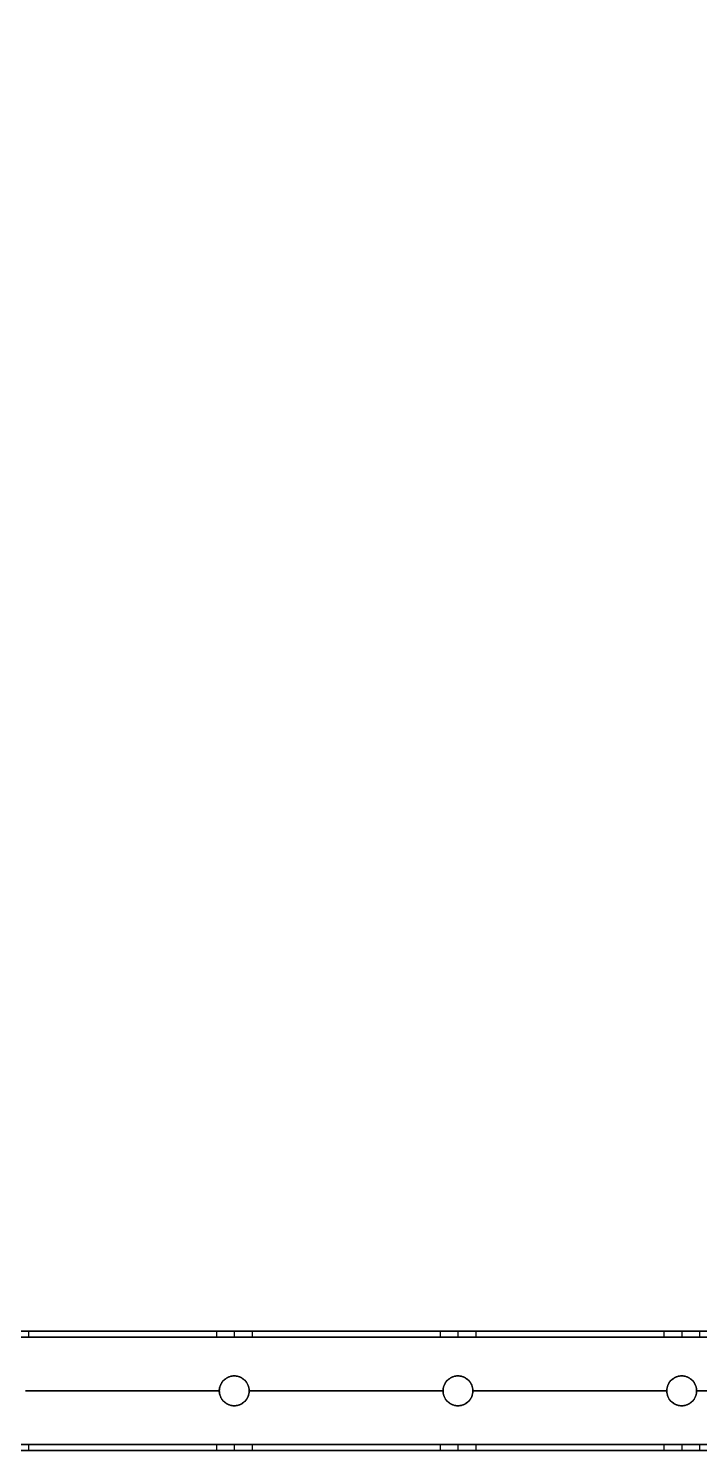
# Model space of a CAD drawing. Header units: millimetres. Extents: x -5956 to -4640, y -5088 to -3772.
# Drawn here: x -5629.6 to -5404.6, y -5087.9 to -4611.4 of the extents above; entities that cross this region are included whole.
import ezdxf

# ---------------------------------------------------------------- set-up
doc = ezdxf.new("R2010")
doc.units = ezdxf.units.MM
doc.header["$MEASUREMENT"] = 0
doc.layers.add('staal', color=5, linetype='Continuous', true_color=0x0000ff)

msp = doc.modelspace()

# ---------------------------------------------------------------- linework, layer by layer
at = {"layer": 'staal'}
for p, q in [((-5629.61, -5047.89, 1641.01), (-5629.61, -5049.89, 1641.01)), ((-5629.61, -5047.89, -404.81), (-5629.61, -5049.89, -404.81)), ((-5566.61, -5047.89, 1641.01), (-5566.61, -5049.89, 1641.01)), ((-5566.61, -5047.89, -404.81), (-5566.61, -5049.89, -404.81)), ((-5560.61, -5047.89, 1647.01), (-5560.61, -5049.89, 1647.01)), ((-5560.61, -5047.89, 1635.01), (-5560.61, -5049.89, 1635.01)), ((-5560.61, -5047.89, -398.81), (-5560.61, -5049.89, -398.81)), ((-5560.61, -5047.89, -410.81), (-5560.61, -5049.89, -410.81)), ((-5554.61, -5047.89, 1641.01), (-5554.61, -5049.89, 1641.01)), ((-5554.61, -5047.89, -404.81), (-5554.61, -5049.89, -404.81)), ((-5491.61, -5047.89, 1641.01), (-5491.61, -5049.89, 1641.01)), ((-5491.61, -5047.89, -404.81), (-5491.61, -5049.89, -404.81)), ((-5485.61, -5047.89, 1647.01), (-5485.61, -5049.89, 1647.01)), ((-5485.61, -5047.89, 1635.01), (-5485.61, -5049.89, 1635.01)), ((-5485.61, -5047.89, -398.81), (-5485.61, -5049.89, -398.81)), ((-5485.61, -5047.89, -410.81), (-5485.61, -5049.89, -410.81)), ((-5479.61, -5047.89, 1641.01), (-5479.61, -5049.89, 1641.01)), ((-5479.61, -5047.89, -404.81), (-5479.61, -5049.89, -404.81)), ((-5416.61, -5047.89, 1641.01), (-5416.61, -5049.89, 1641.01)), ((-5416.61, -5047.89, -404.81), (-5416.61, -5049.89, -404.81)), ((-5410.61, -5047.89, 1647.01), (-5410.61, -5049.89, 1647.01)), ((-5410.61, -5047.89, 1635.01), (-5410.61, -5049.89, 1635.01)), ((-5410.61, -5047.89, -398.81), (-5410.61, -5049.89, -398.81)), ((-5410.61, -5047.89, -410.81), (-5410.61, -5049.89, -410.81)), ((-5404.61, -5047.89, 1641.01), (-5404.61, -5049.89, 1641.01)), ((-5560.61, -5062.89, 1621.01), (-5560.61, -5062.89, 1623.01)), ((-5560.61, -5062.89, 1659.01), (-5560.61, -5062.89, 1661.01)), ((-5560.61, -5062.89, -424.81), (-5560.61, -5062.89, -422.81)), ((-5560.61, -5062.89, -386.81), (-5560.61, -5062.89, -384.81)), ((-5485.61, -5062.89, 1621.01), (-5485.61, -5062.89, 1623.01)), ((-5485.61, -5062.89, 1659.01), (-5485.61, -5062.89, 1661.01)), ((-5485.61, -5062.89, -424.81), (-5485.61, -5062.89, -422.81)), ((-5485.61, -5062.89, -386.81), (-5485.61, -5062.89, -384.81)), ((-5410.61, -5062.89, 1621.01), (-5410.61, -5062.89, 1623.01)), ((-5410.61, -5062.89, 1659.01), (-5410.61, -5062.89, 1661.01)), ((-5410.61, -5062.89, -424.81), (-5410.61, -5062.89, -422.81)), ((-5410.61, -5062.89, -386.81), (-5410.61, -5062.89, -384.81)), ((-5565.61, -5067.89, 1659.01), (-5565.61, -5067.89, 1661.01)), ((-5565.61, -5067.89, 1621.01), (-5565.61, -5067.89, 1623.01)), ((-5565.61, -5067.89, -386.81), (-5565.61, -5067.89, -384.81)), ((-5565.61, -5067.89, -424.81), (-5565.61, -5067.89, -422.81)), ((-5555.61, -5067.89, 1659.01), (-5555.61, -5067.89, 1661.01)), ((-5555.61, -5067.89, 1621.01), (-5555.61, -5067.89, 1623.01)), ((-5555.61, -5067.89, -386.81), (-5555.61, -5067.89, -384.81)), ((-5555.61, -5067.89, -424.81), (-5555.61, -5067.89, -422.81)), ((-5490.61, -5067.89, 1659.01), (-5490.61, -5067.89, 1661.01)), ((-5490.61, -5067.89, 1621.01), (-5490.61, -5067.89, 1623.01)), ((-5490.61, -5067.89, -386.81), (-5490.61, -5067.89, -384.81)), ((-5490.61, -5067.89, -424.81), (-5490.61, -5067.89, -422.81)), ((-5480.61, -5067.89, 1659.01), (-5480.61, -5067.89, 1661.01)), ((-5480.61, -5067.89, 1621.01), (-5480.61, -5067.89, 1623.01)), ((-5480.61, -5067.89, -386.81), (-5480.61, -5067.89, -384.81)), ((-5480.61, -5067.89, -424.81), (-5480.61, -5067.89, -422.81)), ((-5415.61, -5067.89, 1659.01), (-5415.61, -5067.89, 1661.01)), ((-5415.61, -5067.89, 1621.01), (-5415.61, -5067.89, 1623.01)), ((-5415.61, -5067.89, -386.81), (-5415.61, -5067.89, -384.81)), ((-5415.61, -5067.89, -424.81), (-5415.61, -5067.89, -422.81)), ((-5405.61, -5067.89, 1659.01), (-5405.61, -5067.89, 1661.01)), ((-5405.61, -5067.89, 1621.01), (-5405.61, -5067.89, 1623.01)), ((-5405.61, -5067.89, -386.81), (-5405.61, -5067.89, -384.81)), ((-5405.61, -5067.89, -424.81), (-5405.61, -5067.89, -422.81)), ((-5560.61, -5072.89, 1659.01), (-5560.61, -5072.89, 1661.01)), ((-5560.61, -5072.89, 1621.01), (-5560.61, -5072.89, 1623.01)), ((-5560.61, -5072.89, -386.81), (-5560.61, -5072.89, -384.81)), ((-5560.61, -5072.89, -424.81), (-5560.61, -5072.89, -422.81)), ((-5485.61, -5072.89, 1659.01), (-5485.61, -5072.89, 1661.01)), ((-5485.61, -5072.89, 1621.01), (-5485.61, -5072.89, 1623.01)), ((-5485.61, -5072.89, -386.81), (-5485.61, -5072.89, -384.81)), ((-5485.61, -5072.89, -424.81), (-5485.61, -5072.89, -422.81)), ((-5410.61, -5072.89, 1659.01), (-5410.61, -5072.89, 1661.01)), ((-5410.61, -5072.89, 1621.01), (-5410.61, -5072.89, 1623.01)), ((-5410.61, -5072.89, -386.81), (-5410.61, -5072.89, -384.81)), ((-5410.61, -5072.89, -424.81), (-5410.61, -5072.89, -422.81)), ((-5629.61, -5085.89, -404.81), (-5629.61, -5087.89, -404.81)), ((-5566.61, -5085.89, 1641.01), (-5566.61, -5087.89, 1641.01)), ((-5566.61, -5085.89, -404.81), (-5566.61, -5087.89, -404.81)), ((-5560.61, -5085.89, 1647.01), (-5560.61, -5087.89, 1647.01)), ((-5560.61, -5085.89, 1635.01), (-5560.61, -5087.89, 1635.01)), ((-5560.61, -5085.89, -398.81), (-5560.61, -5087.89, -398.81)), ((-5560.61, -5085.89, -410.81), (-5560.61, -5087.89, -410.81)), ((-5554.61, -5085.89, 1641.01), (-5554.61, -5087.89, 1641.01)), ((-5554.61, -5085.89, -404.81), (-5554.61, -5087.89, -404.81)), ((-5491.61, -5085.89, 1641.01), (-5491.61, -5087.89, 1641.01)), ((-5491.61, -5085.89, -404.81), (-5491.61, -5087.89, -404.81)), ((-5485.61, -5085.89, 1647.01), (-5485.61, -5087.89, 1647.01)), ((-5485.61, -5085.89, 1635.01), (-5485.61, -5087.89, 1635.01)), ((-5485.61, -5085.89, -398.81), (-5485.61, -5087.89, -398.81)), ((-5485.61, -5085.89, -410.81), (-5485.61, -5087.89, -410.81)), ((-5479.61, -5085.89, 1641.01), (-5479.61, -5087.89, 1641.01)), ((-5479.61, -5085.89, -404.81), (-5479.61, -5087.89, -404.81)), ((-5416.61, -5085.89, 1641.01), (-5416.61, -5087.89, 1641.01)), ((-5416.61, -5085.89, -404.81), (-5416.61, -5087.89, -404.81)), ((-5410.61, -5085.89, 1647.01), (-5410.61, -5087.89, 1647.01)), ((-5410.61, -5085.89, 1635.01), (-5410.61, -5087.89, 1635.01)), ((-5410.61, -5085.89, -398.81), (-5410.61, -5087.89, -398.81)), ((-5410.61, -5085.89, -410.81), (-5410.61, -5087.89, -410.81)), ((-5404.61, -5085.89, 1641.01), (-5404.61, -5087.89, 1641.01))]:
    msp.add_line(p, q, dxfattribs=at)
for points in [[(-4640.11, -5087.89), (-5956.11, -5087.89), (-5956.11, -3771.89), (-4640.11, -3771.89)], [(-4680.11, -5047.89), (-5916.11, -5047.89), (-5916.11, -3811.89), (-4680.11, -3811.89)]]:
    msp.add_lwpolyline(points, close=True, dxfattribs=at)
for centre in [(-5560.61, -5067.89, 1621.01), (-5560.61, -5067.89, 1660.01), (-5560.61, -5067.89, 1622.01), (-5560.61, -5067.89, -424.81), (-5560.61, -5067.89, -385.81), (-5560.61, -5067.89, -423.81), (-5485.61, -5067.89, 1621.01), (-5485.61, -5067.89, 1660.01), (-5485.61, -5067.89, 1622.01), (-5485.61, -5067.89, -424.81), (-5485.61, -5067.89, -385.81), (-5485.61, -5067.89, -423.81), (-5410.61, -5067.89, 1621.01), (-5410.61, -5067.89, 1660.01), (-5410.61, -5067.89, 1622.01), (-5410.61, -5067.89, -424.81), (-5410.61, -5067.89, -385.81), (-5410.61, -5067.89, -423.81)]:
    msp.add_circle(centre, 5, dxfattribs=at)
for points in [[(-4678.11, -5049.89, 1659.01), (-5298.11, -5049.89, 1659.01), (-5918.11, -5049.89, 1659.01)], [(-4678.11, -5049.89, 1623.01), (-5298.11, -5049.89, 1623.01), (-5918.11, -5049.89, 1623.01)], [(-5918.11, -5049.89, -386.81), (-5298.11, -5049.89, -386.81), (-4678.11, -5049.89, -386.81)], [(-5918.11, -5049.89, -422.81), (-5298.11, -5049.89, -422.81), (-4678.11, -5049.89, -422.81)], [(-4680.11, -5047.89, 1621.01), (-5298.11, -5047.89, 1621.01), (-5916.11, -5047.89, 1621.01)], [(-4680.11, -5047.89, 1661.01), (-5298.11, -5047.89, 1661.01), (-5916.11, -5047.89, 1661.01)], [(-5916.11, -5047.89, -424.81), (-5298.11, -5047.89, -424.81), (-4680.11, -5047.89, -424.81)], [(-5916.11, -5047.89, -384.81), (-5298.11, -5047.89, -384.81), (-4680.11, -5047.89, -384.81)], [(-5566.61, -5047.89, 1641.01), (-5598.11, -5047.89, 1641.01), (-5629.61, -5047.89, 1641.01)], [(-5629.61, -5047.89, -404.81), (-5598.11, -5047.89, -404.81), (-5566.61, -5047.89, -404.81)], [(-5566.61, -5049.89, 1641.01), (-5598.11, -5049.89, 1641.01), (-5629.61, -5049.89, 1641.01)], [(-5629.61, -5049.89, -404.81), (-5598.11, -5049.89, -404.81), (-5566.61, -5049.89, -404.81)], [(-5491.61, -5047.89, 1641.01), (-5523.11, -5047.89, 1641.01), (-5554.61, -5047.89, 1641.01)], [(-5554.61, -5047.89, -404.81), (-5523.11, -5047.89, -404.81), (-5491.61, -5047.89, -404.81)], [(-5491.61, -5049.89, 1641.01), (-5523.11, -5049.89, 1641.01), (-5554.61, -5049.89, 1641.01)], [(-5554.61, -5049.89, -404.81), (-5523.11, -5049.89, -404.81), (-5491.61, -5049.89, -404.81)], [(-5416.61, -5047.89, 1641.01), (-5448.11, -5047.89, 1641.01), (-5479.61, -5047.89, 1641.01)], [(-5479.61, -5047.89, -404.81), (-5448.11, -5047.89, -404.81), (-5416.61, -5047.89, -404.81)], [(-5416.61, -5049.89, 1641.01), (-5448.11, -5049.89, 1641.01), (-5479.61, -5049.89, 1641.01)], [(-5479.61, -5049.89, -404.81), (-5448.11, -5049.89, -404.81), (-5416.61, -5049.89, -404.81)], [(-5341.61, -5047.89, 1641.01), (-5373.11, -5047.89, 1641.01), (-5404.61, -5047.89, 1641.01)], [(-5341.61, -5049.89, 1641.01), (-5373.11, -5049.89, 1641.01), (-5404.61, -5049.89, 1641.01)], [(-5565.61, -5067.89, 1661.01), (-5598.11, -5067.89, 1661.01), (-5630.61, -5067.89, 1661.01)], [(-5565.61, -5067.89, 1659.01), (-5598.11, -5067.89, 1659.01), (-5630.61, -5067.89, 1659.01)], [(-5565.61, -5067.89, 1623.01), (-5598.11, -5067.89, 1623.01), (-5630.61, -5067.89, 1623.01)], [(-5565.61, -5067.89, 1621.01), (-5598.11, -5067.89, 1621.01), (-5630.61, -5067.89, 1621.01)], [(-5630.61, -5067.89, -384.81), (-5598.11, -5067.89, -384.81), (-5565.61, -5067.89, -384.81)], [(-5630.61, -5067.89, -386.81), (-5598.11, -5067.89, -386.81), (-5565.61, -5067.89, -386.81)], [(-5630.61, -5067.89, -422.81), (-5598.11, -5067.89, -422.81), (-5565.61, -5067.89, -422.81)], [(-5630.61, -5067.89, -424.81), (-5598.11, -5067.89, -424.81), (-5565.61, -5067.89, -424.81)], [(-5490.61, -5067.89, 1661.01), (-5523.11, -5067.89, 1661.01), (-5555.61, -5067.89, 1661.01)], [(-5490.61, -5067.89, 1659.01), (-5523.11, -5067.89, 1659.01), (-5555.61, -5067.89, 1659.01)], [(-5490.61, -5067.89, 1623.01), (-5523.11, -5067.89, 1623.01), (-5555.61, -5067.89, 1623.01)], [(-5490.61, -5067.89, 1621.01), (-5523.11, -5067.89, 1621.01), (-5555.61, -5067.89, 1621.01)], [(-5555.61, -5067.89, -384.81), (-5523.11, -5067.89, -384.81), (-5490.61, -5067.89, -384.81)], [(-5555.61, -5067.89, -386.81), (-5523.11, -5067.89, -386.81), (-5490.61, -5067.89, -386.81)], [(-5555.61, -5067.89, -422.81), (-5523.11, -5067.89, -422.81), (-5490.61, -5067.89, -422.81)], [(-5555.61, -5067.89, -424.81), (-5523.11, -5067.89, -424.81), (-5490.61, -5067.89, -424.81)], [(-5415.61, -5067.89, 1661.01), (-5448.11, -5067.89, 1661.01), (-5480.61, -5067.89, 1661.01)], [(-5415.61, -5067.89, 1659.01), (-5448.11, -5067.89, 1659.01), (-5480.61, -5067.89, 1659.01)], [(-5415.61, -5067.89, 1623.01), (-5448.11, -5067.89, 1623.01), (-5480.61, -5067.89, 1623.01)], [(-5415.61, -5067.89, 1621.01), (-5448.11, -5067.89, 1621.01), (-5480.61, -5067.89, 1621.01)], [(-5480.61, -5067.89, -384.81), (-5448.11, -5067.89, -384.81), (-5415.61, -5067.89, -384.81)], [(-5480.61, -5067.89, -386.81), (-5448.11, -5067.89, -386.81), (-5415.61, -5067.89, -386.81)], [(-5480.61, -5067.89, -422.81), (-5448.11, -5067.89, -422.81), (-5415.61, -5067.89, -422.81)], [(-5480.61, -5067.89, -424.81), (-5448.11, -5067.89, -424.81), (-5415.61, -5067.89, -424.81)], [(-5340.61, -5067.89, 1661.01), (-5373.11, -5067.89, 1661.01), (-5405.61, -5067.89, 1661.01)], [(-5340.61, -5067.89, 1659.01), (-5373.11, -5067.89, 1659.01), (-5405.61, -5067.89, 1659.01)], [(-5340.61, -5067.89, 1623.01), (-5373.11, -5067.89, 1623.01), (-5405.61, -5067.89, 1623.01)], [(-5340.61, -5067.89, 1621.01), (-5373.11, -5067.89, 1621.01), (-5405.61, -5067.89, 1621.01)], [(-5405.61, -5067.89, -384.81), (-5373.11, -5067.89, -384.81), (-5340.61, -5067.89, -384.81)], [(-5405.61, -5067.89, -386.81), (-5373.11, -5067.89, -386.81), (-5340.61, -5067.89, -386.81)], [(-5405.61, -5067.89, -422.81), (-5373.11, -5067.89, -422.81), (-5340.61, -5067.89, -422.81)], [(-5405.61, -5067.89, -424.81), (-5373.11, -5067.89, -424.81), (-5340.61, -5067.89, -424.81)], [(-4640.11, -5087.89, 1621.01), (-5298.11, -5087.89, 1621.01), (-5956.11, -5087.89, 1621.01)], [(-4640.11, -5087.89, 1661.01), (-5298.11, -5087.89, 1661.01), (-5956.11, -5087.89, 1661.01)], [(-5956.11, -5087.89, -424.81), (-5298.11, -5087.89, -424.81), (-4640.11, -5087.89, -424.81)], [(-5956.11, -5087.89, -384.81), (-5298.11, -5087.89, -384.81), (-4640.11, -5087.89, -384.81)], [(-4642.11, -5085.89, 1659.01), (-5298.11, -5085.89, 1659.01), (-5954.11, -5085.89, 1659.01)], [(-4642.11, -5085.89, 1623.01), (-5298.11, -5085.89, 1623.01), (-5954.11, -5085.89, 1623.01)], [(-5954.11, -5085.89, -386.81), (-5298.11, -5085.89, -386.81), (-4642.11, -5085.89, -386.81)], [(-5954.11, -5085.89, -422.81), (-5298.11, -5085.89, -422.81), (-4642.11, -5085.89, -422.81)], [(-5566.61, -5085.89, 1641.01), (-5598.11, -5085.89, 1641.01), (-5629.61, -5085.89, 1641.01)], [(-5629.61, -5085.89, -404.81), (-5598.11, -5085.89, -404.81), (-5566.61, -5085.89, -404.81)], [(-5566.61, -5087.89, 1641.01), (-5598.11, -5087.89, 1641.01), (-5629.61, -5087.89, 1641.01)], [(-5629.61, -5087.89, -404.81), (-5598.11, -5087.89, -404.81), (-5566.61, -5087.89, -404.81)], [(-5491.61, -5085.89, 1641.01), (-5523.11, -5085.89, 1641.01), (-5554.61, -5085.89, 1641.01)], [(-5554.61, -5085.89, -404.81), (-5523.11, -5085.89, -404.81), (-5491.61, -5085.89, -404.81)], [(-5491.61, -5087.89, 1641.01), (-5523.11, -5087.89, 1641.01), (-5554.61, -5087.89, 1641.01)], [(-5554.61, -5087.89, -404.81), (-5523.11, -5087.89, -404.81), (-5491.61, -5087.89, -404.81)], [(-5416.61, -5085.89, 1641.01), (-5448.11, -5085.89, 1641.01), (-5479.61, -5085.89, 1641.01)], [(-5479.61, -5085.89, -404.81), (-5448.11, -5085.89, -404.81), (-5416.61, -5085.89, -404.81)], [(-5416.61, -5087.89, 1641.01), (-5448.11, -5087.89, 1641.01), (-5479.61, -5087.89, 1641.01)], [(-5479.61, -5087.89, -404.81), (-5448.11, -5087.89, -404.81), (-5416.61, -5087.89, -404.81)], [(-5341.61, -5085.89, 1641.01), (-5373.11, -5085.89, 1641.01), (-5404.61, -5085.89, 1641.01)], [(-5341.61, -5087.89, 1641.01), (-5373.11, -5087.89, 1641.01), (-5404.61, -5087.89, 1641.01)]]:
    msp.add_open_spline(points, degree=2, dxfattribs=at)
for points, weights, knots in [([(-5635.61, -5047.89, 1647.01), (-5629.61, -5047.89, 1647.01), (-5629.61, -5047.89, 1641.01), (-5629.61, -5047.89, 1635.01), (-5635.61, -5047.89, 1635.01), (-5641.61, -5047.89, 1635.01), (-5641.61, -5047.89, 1641.01), (-5641.61, -5047.89, 1647.01), (-5635.61, -5047.89, 1647.01)], [0.999999860338, 0.707106851018, 1, 0.707106781187, 1, 0.707106781187, 1, 0.707106851018, 0.999999860338], [0, 0, 0, 7.853981, 7.853981, 15.707963, 15.707963, 23.561946, 23.561946, 31.415927, 31.415927, 31.415927]), ([(-5635.61, -5047.89, -398.81), (-5641.61, -5047.89, -398.81), (-5641.61, -5047.89, -404.81), (-5641.61, -5047.89, -410.81), (-5635.61, -5047.89, -410.81), (-5629.61, -5047.89, -410.81), (-5629.61, -5047.89, -404.81), (-5629.61, -5047.89, -398.81), (-5635.61, -5047.89, -398.81)], [1, 0.707106781187, 1, 0.707106781187, 1, 0.707106781187, 1, 0.707106781187, 1], [0, 0, 0, 7.853982, 7.853982, 15.707963, 15.707963, 23.561945, 23.561945, 31.415927, 31.415927, 31.415927]), ([(-5635.61, -5049.89, -398.81), (-5629.61, -5049.89, -398.81), (-5629.61, -5049.89, -404.81), (-5629.61, -5049.89, -410.81), (-5635.61, -5049.89, -410.81), (-5641.61, -5049.89, -410.81), (-5641.61, -5049.89, -404.81), (-5641.61, -5049.89, -398.81), (-5635.61, -5049.89, -398.81)], [1, 0.707106781187, 1, 0.707106781187, 1, 0.707106781187, 1, 0.707106781187, 1], [-31.415927, -31.415927, -31.415927, -23.561945, -23.561945, -15.707963, -15.707963, -7.853982, -7.853982, 0, 0, 0]), ([(-5560.61, -5047.89, 1647.01), (-5554.61, -5047.89, 1647.01), (-5554.61, -5047.89, 1641.01), (-5554.61, -5047.89, 1635.01), (-5560.61, -5047.89, 1635.01), (-5566.61, -5047.89, 1635.01), (-5566.61, -5047.89, 1641.01), (-5566.61, -5047.89, 1647.01), (-5560.61, -5047.89, 1647.01)], [1, 0.707106781187, 1, 0.707106781187, 1, 0.707106781187, 1, 0.707106781187, 1], [0, 0, 0, 7.853982, 7.853982, 15.707963, 15.707963, 23.561945, 23.561945, 31.415927, 31.415927, 31.415927]), ([(-5560.61, -5047.89, -398.81), (-5566.61, -5047.89, -398.81), (-5566.61, -5047.89, -404.81), (-5566.61, -5047.89, -410.81), (-5560.61, -5047.89, -410.81), (-5554.61, -5047.89, -410.81), (-5554.61, -5047.89, -404.81), (-5554.61, -5047.89, -398.81), (-5560.61, -5047.89, -398.81)], [1, 0.707106781187, 1, 0.707106781187, 1, 0.707106781187, 1, 0.707106781187, 1], [0, 0, 0, 7.853982, 7.853982, 15.707963, 15.707963, 23.561945, 23.561945, 31.415927, 31.415927, 31.415927]), ([(-5560.61, -5049.89, 1647.01), (-5566.61, -5049.89, 1647.01), (-5566.61, -5049.89, 1641.01), (-5566.61, -5049.89, 1635.01), (-5560.61, -5049.89, 1635.01), (-5554.61, -5049.89, 1635.01), (-5554.61, -5049.89, 1641.01), (-5554.61, -5049.89, 1647.01), (-5560.61, -5049.89, 1647.01)], [1, 0.707106781187, 1, 0.707106781187, 1, 0.707106781187, 1, 0.707106781187, 1], [-31.415927, -31.415927, -31.415927, -23.561945, -23.561945, -15.707963, -15.707963, -7.853982, -7.853982, 0, 0, 0]), ([(-5560.61, -5049.89, -398.81), (-5554.61, -5049.89, -398.81), (-5554.61, -5049.89, -404.81), (-5554.61, -5049.89, -410.81), (-5560.61, -5049.89, -410.81), (-5566.61, -5049.89, -410.81), (-5566.61, -5049.89, -404.81), (-5566.61, -5049.89, -398.81), (-5560.61, -5049.89, -398.81)], [1, 0.707106781187, 1, 0.707106781187, 1, 0.707106781187, 1, 0.707106781187, 1], [-31.415927, -31.415927, -31.415927, -23.561945, -23.561945, -15.707963, -15.707963, -7.853982, -7.853982, 0, 0, 0]), ([(-5485.61, -5047.89, 1647.01), (-5479.61, -5047.89, 1647.01), (-5479.61, -5047.89, 1641.01), (-5479.61, -5047.89, 1635.01), (-5485.61, -5047.89, 1635.01), (-5491.61, -5047.89, 1635.01), (-5491.61, -5047.89, 1641.01), (-5491.61, -5047.89, 1647.01), (-5485.61, -5047.89, 1647.01)], [0.999999860338, 0.707106851018, 1, 0.707106781187, 1, 0.707106781187, 1, 0.707106851018, 0.999999860338], [0, 0, 0, 7.853981, 7.853981, 15.707963, 15.707963, 23.561946, 23.561946, 31.415927, 31.415927, 31.415927]), ([(-5485.61, -5047.89, -398.81), (-5491.61, -5047.89, -398.81), (-5491.61, -5047.89, -404.81), (-5491.61, -5047.89, -410.81), (-5485.61, -5047.89, -410.81), (-5479.61, -5047.89, -410.81), (-5479.61, -5047.89, -404.81), (-5479.61, -5047.89, -398.81), (-5485.61, -5047.89, -398.81)], [0.999999860338, 0.707106851018, 1, 0.707106781187, 1, 0.707106781187, 1, 0.707106851018, 0.999999860338], [0, 0, 0, 7.853981, 7.853981, 15.707963, 15.707963, 23.561946, 23.561946, 31.415927, 31.415927, 31.415927]), ([(-5485.61, -5049.89, 1647.01), (-5491.61, -5049.89, 1647.01), (-5491.61, -5049.89, 1641.01), (-5491.61, -5049.89, 1635.01), (-5485.61, -5049.89, 1635.01), (-5479.61, -5049.89, 1635.01), (-5479.61, -5049.89, 1641.01), (-5479.61, -5049.89, 1647.01), (-5485.61, -5049.89, 1647.01)], [1, 0.707106781187, 1, 0.707106781187, 1, 0.707106781187, 1, 0.707106781187, 1], [-31.415927, -31.415927, -31.415927, -23.561945, -23.561945, -15.707963, -15.707963, -7.853982, -7.853982, 0, 0, 0]), ([(-5485.61, -5049.89, -398.81), (-5479.61, -5049.89, -398.81), (-5479.61, -5049.89, -404.81), (-5479.61, -5049.89, -410.81), (-5485.61, -5049.89, -410.81), (-5491.61, -5049.89, -410.81), (-5491.61, -5049.89, -404.81), (-5491.61, -5049.89, -398.81), (-5485.61, -5049.89, -398.81)], [0.999999860338, 0.707106851018, 1, 0.707106781187, 1, 0.707106781187, 1, 0.707106851018, 0.999999860338], [-31.415927, -31.415927, -31.415927, -23.561946, -23.561946, -15.707963, -15.707963, -7.853981, -7.853981, 0, 0, 0]), ([(-5410.61, -5047.89, 1647.01), (-5404.61, -5047.89, 1647.01), (-5404.61, -5047.89, 1641.01), (-5404.61, -5047.89, 1635.01), (-5410.61, -5047.89, 1635.01), (-5416.61, -5047.89, 1635.01), (-5416.61, -5047.89, 1641.01), (-5416.61, -5047.89, 1647.01), (-5410.61, -5047.89, 1647.01)], [0.999999860338, 0.707106851018, 1, 0.707106781187, 1, 0.707106781187, 1, 0.707106851018, 0.999999860338], [0, 0, 0, 7.853981, 7.853981, 15.707963, 15.707963, 23.561946, 23.561946, 31.415927, 31.415927, 31.415927]), ([(-5410.61, -5047.89, -398.81), (-5416.61, -5047.89, -398.81), (-5416.61, -5047.89, -404.81), (-5416.61, -5047.89, -410.81), (-5410.61, -5047.89, -410.81), (-5404.61, -5047.89, -410.81), (-5404.61, -5047.89, -404.81), (-5404.61, -5047.89, -398.81), (-5410.61, -5047.89, -398.81)], [1, 0.707106781187, 1, 0.707106781187, 1, 0.707106781187, 1, 0.707106781187, 1], [0, 0, 0, 7.853982, 7.853982, 15.707963, 15.707963, 23.561945, 23.561945, 31.415927, 31.415927, 31.415927]), ([(-5410.61, -5049.89, 1647.01), (-5416.61, -5049.89, 1647.01), (-5416.61, -5049.89, 1641.01), (-5416.61, -5049.89, 1635.01), (-5410.61, -5049.89, 1635.01), (-5404.61, -5049.89, 1635.01), (-5404.61, -5049.89, 1641.01), (-5404.61, -5049.89, 1647.01), (-5410.61, -5049.89, 1647.01)], [1, 0.707106781187, 1, 0.707106781187, 1, 0.707106781187, 1, 0.707106781187, 1], [-31.415927, -31.415927, -31.415927, -23.561945, -23.561945, -15.707963, -15.707963, -7.853982, -7.853982, 0, 0, 0]), ([(-5410.61, -5049.89, -398.81), (-5404.61, -5049.89, -398.81), (-5404.61, -5049.89, -404.81), (-5404.61, -5049.89, -410.81), (-5410.61, -5049.89, -410.81), (-5416.61, -5049.89, -410.81), (-5416.61, -5049.89, -404.81), (-5416.61, -5049.89, -398.81), (-5410.61, -5049.89, -398.81)], [1, 0.707106781187, 1, 0.707106781187, 1, 0.707106781187, 1, 0.707106781187, 1], [-31.415927, -31.415927, -31.415927, -23.561945, -23.561945, -15.707963, -15.707963, -7.853982, -7.853982, 0, 0, 0]), ([(-5560.61, -5062.89, 1661.01), (-5565.61, -5062.89, 1661.01), (-5565.61, -5067.89, 1661.01), (-5565.61, -5072.89, 1661.01), (-5560.61, -5072.89, 1661.01), (-5555.61, -5072.89, 1661.01), (-5555.61, -5067.89, 1661.01), (-5555.61, -5062.89, 1661.01), (-5560.61, -5062.89, 1661.01)], [1, 0.707106781187, 1, 0.707106781187, 1, 0.707106781187, 1, 0.707106781187, 1], [-31.415927, -31.415927, -31.415927, -23.561945, -23.561945, -15.707963, -15.707963, -7.853982, -7.853982, 0, 0, 0]), ([(-5560.61, -5062.89, 1659.01), (-5555.61, -5062.89, 1659.01), (-5555.61, -5067.89, 1659.01), (-5555.61, -5072.89, 1659.01), (-5560.61, -5072.89, 1659.01), (-5565.61, -5072.89, 1659.01), (-5565.61, -5067.89, 1659.01), (-5565.61, -5062.89, 1659.01), (-5560.61, -5062.89, 1659.01)], [1, 0.707106781187, 1, 0.707106781187, 1, 0.707106781187, 1, 0.707106781187, 1], [0, 0, 0, 7.853982, 7.853982, 15.707963, 15.707963, 23.561945, 23.561945, 31.415927, 31.415927, 31.415927]), ([(-5560.61, -5062.89, 1623.01), (-5565.61, -5062.89, 1623.01), (-5565.61, -5067.89, 1623.01), (-5565.61, -5072.89, 1623.01), (-5560.61, -5072.89, 1623.01), (-5555.61, -5072.89, 1623.01), (-5555.61, -5067.89, 1623.01), (-5555.61, -5062.89, 1623.01), (-5560.61, -5062.89, 1623.01)], [1, 0.707106781187, 1, 0.707106781187, 1, 0.707106781187, 1, 0.707106781187, 1], [-31.415927, -31.415927, -31.415927, -23.561945, -23.561945, -15.707963, -15.707963, -7.853982, -7.853982, 0, 0, 0]), ([(-5560.61, -5062.89, -384.81), (-5555.61, -5062.89, -384.81), (-5555.61, -5067.89, -384.81), (-5555.61, -5072.89, -384.81), (-5560.61, -5072.89, -384.81), (-5565.61, -5072.89, -384.81), (-5565.61, -5067.89, -384.81), (-5565.61, -5062.89, -384.81), (-5560.61, -5062.89, -384.81)], [1, 0.707106781187, 1, 0.707106781187, 1, 0.707106781187, 1, 0.707106781187, 1], [-31.415927, -31.415927, -31.415927, -23.561945, -23.561945, -15.707963, -15.707963, -7.853982, -7.853982, 0, 0, 0]), ([(-5560.61, -5062.89, -386.81), (-5565.61, -5062.89, -386.81), (-5565.61, -5067.89, -386.81), (-5565.61, -5072.89, -386.81), (-5560.61, -5072.89, -386.81), (-5555.61, -5072.89, -386.81), (-5555.61, -5067.89, -386.81), (-5555.61, -5062.89, -386.81), (-5560.61, -5062.89, -386.81)], [1, 0.707106781187, 1, 0.707106781187, 1, 0.707106781187, 1, 0.707106781187, 1], [0, 0, 0, 7.853982, 7.853982, 15.707963, 15.707963, 23.561945, 23.561945, 31.415927, 31.415927, 31.415927]), ([(-5560.61, -5062.89, -422.81), (-5555.61, -5062.89, -422.81), (-5555.61, -5067.89, -422.81), (-5555.61, -5072.89, -422.81), (-5560.61, -5072.89, -422.81), (-5565.61, -5072.89, -422.81), (-5565.61, -5067.89, -422.81), (-5565.61, -5062.89, -422.81), (-5560.61, -5062.89, -422.81)], [1, 0.707106781187, 1, 0.707106781187, 1, 0.707106781187, 1, 0.707106781187, 1], [-31.415927, -31.415927, -31.415927, -23.561945, -23.561945, -15.707963, -15.707963, -7.853982, -7.853982, 0, 0, 0]), ([(-5485.61, -5062.89, 1661.01), (-5490.61, -5062.89, 1661.01), (-5490.61, -5067.89, 1661.01), (-5490.61, -5072.89, 1661.01), (-5485.61, -5072.89, 1661.01), (-5480.61, -5072.89, 1661.01), (-5480.61, -5067.89, 1661.01), (-5480.61, -5062.89, 1661.01), (-5485.61, -5062.89, 1661.01)], [1, 0.707106781187, 1, 0.707106781187, 1, 0.707106781187, 1, 0.707106781187, 1], [-31.415927, -31.415927, -31.415927, -23.561945, -23.561945, -15.707963, -15.707963, -7.853982, -7.853982, 0, 0, 0]), ([(-5485.61, -5062.89, 1659.01), (-5480.61, -5062.89, 1659.01), (-5480.61, -5067.89, 1659.01), (-5480.61, -5072.89, 1659.01), (-5485.61, -5072.89, 1659.01), (-5490.61, -5072.89, 1659.01), (-5490.61, -5067.89, 1659.01), (-5490.61, -5062.89, 1659.01), (-5485.61, -5062.89, 1659.01)], [1, 0.707106781187, 1, 0.707106781187, 1, 0.707106781187, 1, 0.707106781187, 1], [0, 0, 0, 7.853982, 7.853982, 15.707963, 15.707963, 23.561945, 23.561945, 31.415927, 31.415927, 31.415927]), ([(-5485.61, -5062.89, 1623.01), (-5490.61, -5062.89, 1623.01), (-5490.61, -5067.89, 1623.01), (-5490.61, -5072.89, 1623.01), (-5485.61, -5072.89, 1623.01), (-5480.61, -5072.89, 1623.01), (-5480.61, -5067.89, 1623.01), (-5480.61, -5062.89, 1623.01), (-5485.61, -5062.89, 1623.01)], [1, 0.707106781187, 1, 0.707106781187, 1, 0.707106781187, 1, 0.707106781187, 1], [-31.415927, -31.415927, -31.415927, -23.561945, -23.561945, -15.707963, -15.707963, -7.853982, -7.853982, 0, 0, 0]), ([(-5485.61, -5062.89, -384.81), (-5480.61, -5062.89, -384.81), (-5480.61, -5067.89, -384.81), (-5480.61, -5072.89, -384.81), (-5485.61, -5072.89, -384.81), (-5490.61, -5072.89, -384.81), (-5490.61, -5067.89, -384.81), (-5490.61, -5062.89, -384.81), (-5485.61, -5062.89, -384.81)], [1, 0.707106781187, 1, 0.707106781187, 1, 0.707106781187, 1, 0.707106781187, 1], [-31.415927, -31.415927, -31.415927, -23.561945, -23.561945, -15.707963, -15.707963, -7.853982, -7.853982, 0, 0, 0]), ([(-5485.61, -5062.89, -386.81), (-5490.61, -5062.89, -386.81), (-5490.61, -5067.89, -386.81), (-5490.61, -5072.89, -386.81), (-5485.61, -5072.89, -386.81), (-5480.61, -5072.89, -386.81), (-5480.61, -5067.89, -386.81), (-5480.61, -5062.89, -386.81), (-5485.61, -5062.89, -386.81)], [1, 0.707106781187, 1, 0.707106781187, 1, 0.707106781187, 1, 0.707106781187, 1], [0, 0, 0, 7.853982, 7.853982, 15.707963, 15.707963, 23.561945, 23.561945, 31.415927, 31.415927, 31.415927]), ([(-5485.61, -5062.89, -422.81), (-5480.61, -5062.89, -422.81), (-5480.61, -5067.89, -422.81), (-5480.61, -5072.89, -422.81), (-5485.61, -5072.89, -422.81), (-5490.61, -5072.89, -422.81), (-5490.61, -5067.89, -422.81), (-5490.61, -5062.89, -422.81), (-5485.61, -5062.89, -422.81)], [1, 0.707106781187, 1, 0.707106781187, 1, 0.707106781187, 1, 0.707106781187, 1], [-31.415927, -31.415927, -31.415927, -23.561945, -23.561945, -15.707963, -15.707963, -7.853982, -7.853982, 0, 0, 0]), ([(-5410.61, -5062.89, 1661.01), (-5415.61, -5062.89, 1661.01), (-5415.61, -5067.89, 1661.01), (-5415.61, -5072.89, 1661.01), (-5410.61, -5072.89, 1661.01), (-5405.61, -5072.89, 1661.01), (-5405.61, -5067.89, 1661.01), (-5405.61, -5062.89, 1661.01), (-5410.61, -5062.89, 1661.01)], [1, 0.707106781187, 1, 0.707106781187, 1, 0.707106781187, 1, 0.707106781187, 1], [-31.415927, -31.415927, -31.415927, -23.561945, -23.561945, -15.707963, -15.707963, -7.853982, -7.853982, 0, 0, 0]), ([(-5410.61, -5062.89, 1659.01), (-5405.61, -5062.89, 1659.01), (-5405.61, -5067.89, 1659.01), (-5405.61, -5072.89, 1659.01), (-5410.61, -5072.89, 1659.01), (-5415.61, -5072.89, 1659.01), (-5415.61, -5067.89, 1659.01), (-5415.61, -5062.89, 1659.01), (-5410.61, -5062.89, 1659.01)], [1, 0.707106781187, 1, 0.707106781187, 1, 0.707106781187, 1, 0.707106781187, 1], [0, 0, 0, 7.853982, 7.853982, 15.707963, 15.707963, 23.561945, 23.561945, 31.415927, 31.415927, 31.415927]), ([(-5410.61, -5062.89, 1623.01), (-5415.61, -5062.89, 1623.01), (-5415.61, -5067.89, 1623.01), (-5415.61, -5072.89, 1623.01), (-5410.61, -5072.89, 1623.01), (-5405.61, -5072.89, 1623.01), (-5405.61, -5067.89, 1623.01), (-5405.61, -5062.89, 1623.01), (-5410.61, -5062.89, 1623.01)], [1, 0.707106781187, 1, 0.707106781187, 1, 0.707106781187, 1, 0.707106781187, 1], [-31.415927, -31.415927, -31.415927, -23.561945, -23.561945, -15.707963, -15.707963, -7.853982, -7.853982, 0, 0, 0]), ([(-5410.61, -5062.89, -384.81), (-5405.61, -5062.89, -384.81), (-5405.61, -5067.89, -384.81), (-5405.61, -5072.89, -384.81), (-5410.61, -5072.89, -384.81), (-5415.61, -5072.89, -384.81), (-5415.61, -5067.89, -384.81), (-5415.61, -5062.89, -384.81), (-5410.61, -5062.89, -384.81)], [1, 0.707106781187, 1, 0.707106781187, 1, 0.707106781187, 1, 0.707106781187, 1], [-31.415927, -31.415927, -31.415927, -23.561945, -23.561945, -15.707963, -15.707963, -7.853982, -7.853982, 0, 0, 0]), ([(-5410.61, -5062.89, -386.81), (-5415.61, -5062.89, -386.81), (-5415.61, -5067.89, -386.81), (-5415.61, -5072.89, -386.81), (-5410.61, -5072.89, -386.81), (-5405.61, -5072.89, -386.81), (-5405.61, -5067.89, -386.81), (-5405.61, -5062.89, -386.81), (-5410.61, -5062.89, -386.81)], [1, 0.707106781187, 1, 0.707106781187, 1, 0.707106781187, 1, 0.707106781187, 1], [0, 0, 0, 7.853982, 7.853982, 15.707963, 15.707963, 23.561945, 23.561945, 31.415927, 31.415927, 31.415927]), ([(-5410.61, -5062.89, -422.81), (-5405.61, -5062.89, -422.81), (-5405.61, -5067.89, -422.81), (-5405.61, -5072.89, -422.81), (-5410.61, -5072.89, -422.81), (-5415.61, -5072.89, -422.81), (-5415.61, -5067.89, -422.81), (-5415.61, -5062.89, -422.81), (-5410.61, -5062.89, -422.81)], [1, 0.707106781187, 1, 0.707106781187, 1, 0.707106781187, 1, 0.707106781187, 1], [-31.415927, -31.415927, -31.415927, -23.561945, -23.561945, -15.707963, -15.707963, -7.853982, -7.853982, 0, 0, 0]), ([(-5635.61, -5085.89, -398.81), (-5641.61, -5085.89, -398.81), (-5641.61, -5085.89, -404.81), (-5641.61, -5085.89, -410.81), (-5635.61, -5085.89, -410.81), (-5629.61, -5085.89, -410.81), (-5629.61, -5085.89, -404.81), (-5629.61, -5085.89, -398.81), (-5635.61, -5085.89, -398.81)], [1, 0.707106781187, 1, 0.707106781187, 1, 0.707106781187, 1, 0.707106781187, 1], [0, 0, 0, 7.853982, 7.853982, 15.707963, 15.707963, 23.561945, 23.561945, 31.415927, 31.415927, 31.415927]), ([(-5635.61, -5087.89, -398.81), (-5629.61, -5087.89, -398.81), (-5629.61, -5087.89, -404.81), (-5629.61, -5087.89, -410.81), (-5635.61, -5087.89, -410.81), (-5641.61, -5087.89, -410.81), (-5641.61, -5087.89, -404.81), (-5641.61, -5087.89, -398.81), (-5635.61, -5087.89, -398.81)], [1, 0.707106781187, 1, 0.707106781187, 1, 0.707106781187, 1, 0.707106781187, 1], [-31.415927, -31.415927, -31.415927, -23.561945, -23.561945, -15.707963, -15.707963, -7.853982, -7.853982, 0, 0, 0]), ([(-5560.61, -5085.89, 1647.01), (-5554.61, -5085.89, 1647.01), (-5554.61, -5085.89, 1641.01), (-5554.61, -5085.89, 1635.01), (-5560.61, -5085.89, 1635.01), (-5566.61, -5085.89, 1635.01), (-5566.61, -5085.89, 1641.01), (-5566.61, -5085.89, 1647.01), (-5560.61, -5085.89, 1647.01)], [1, 0.707106781187, 1, 0.707106781187, 1, 0.707106781187, 1, 0.707106781187, 1], [0, 0, 0, 7.853982, 7.853982, 15.707963, 15.707963, 23.561945, 23.561945, 31.415927, 31.415927, 31.415927]), ([(-5560.61, -5085.89, -398.81), (-5566.61, -5085.89, -398.81), (-5566.61, -5085.89, -404.81), (-5566.61, -5085.89, -410.81), (-5560.61, -5085.89, -410.81), (-5554.61, -5085.89, -410.81), (-5554.61, -5085.89, -404.81), (-5554.61, -5085.89, -398.81), (-5560.61, -5085.89, -398.81)], [1, 0.707106781187, 1, 0.707106781187, 1, 0.707106781187, 1, 0.707106781187, 1], [0, 0, 0, 7.853982, 7.853982, 15.707963, 15.707963, 23.561945, 23.561945, 31.415927, 31.415927, 31.415927]), ([(-5560.61, -5087.89, 1647.01), (-5566.61, -5087.89, 1647.01), (-5566.61, -5087.89, 1641.01), (-5566.61, -5087.89, 1635.01), (-5560.61, -5087.89, 1635.01), (-5554.61, -5087.89, 1635.01), (-5554.61, -5087.89, 1641.01), (-5554.61, -5087.89, 1647.01), (-5560.61, -5087.89, 1647.01)], [1, 0.707106781187, 1, 0.707106781187, 1, 0.707106781187, 1, 0.707106781187, 1], [-31.415927, -31.415927, -31.415927, -23.561945, -23.561945, -15.707963, -15.707963, -7.853982, -7.853982, 0, 0, 0]), ([(-5560.61, -5087.89, -398.81), (-5554.61, -5087.89, -398.81), (-5554.61, -5087.89, -404.81), (-5554.61, -5087.89, -410.81), (-5560.61, -5087.89, -410.81), (-5566.61, -5087.89, -410.81), (-5566.61, -5087.89, -404.81), (-5566.61, -5087.89, -398.81), (-5560.61, -5087.89, -398.81)], [0.999999860338, 0.707106851018, 1, 0.707106781187, 1, 0.707106781187, 1, 0.707106851018, 0.999999860338], [-31.415927, -31.415927, -31.415927, -23.561946, -23.561946, -15.707963, -15.707963, -7.853981, -7.853981, 0, 0, 0]), ([(-5485.61, -5085.89, 1647.01), (-5479.61, -5085.89, 1647.01), (-5479.61, -5085.89, 1641.01), (-5479.61, -5085.89, 1635.01), (-5485.61, -5085.89, 1635.01), (-5491.61, -5085.89, 1635.01), (-5491.61, -5085.89, 1641.01), (-5491.61, -5085.89, 1647.01), (-5485.61, -5085.89, 1647.01)], [1, 0.707106781187, 1, 0.707106781187, 1, 0.707106781187, 1, 0.707106781187, 1], [0, 0, 0, 7.853982, 7.853982, 15.707963, 15.707963, 23.561945, 23.561945, 31.415927, 31.415927, 31.415927]), ([(-5485.61, -5085.89, -398.81), (-5491.61, -5085.89, -398.81), (-5491.61, -5085.89, -404.81), (-5491.61, -5085.89, -410.81), (-5485.61, -5085.89, -410.81), (-5479.61, -5085.89, -410.81), (-5479.61, -5085.89, -404.81), (-5479.61, -5085.89, -398.81), (-5485.61, -5085.89, -398.81)], [1, 0.707106781187, 1, 0.707106781187, 1, 0.707106781187, 1, 0.707106781187, 1], [0, 0, 0, 7.853982, 7.853982, 15.707963, 15.707963, 23.561945, 23.561945, 31.415927, 31.415927, 31.415927]), ([(-5485.61, -5087.89, 1647.01), (-5491.61, -5087.89, 1647.01), (-5491.61, -5087.89, 1641.01), (-5491.61, -5087.89, 1635.01), (-5485.61, -5087.89, 1635.01), (-5479.61, -5087.89, 1635.01), (-5479.61, -5087.89, 1641.01), (-5479.61, -5087.89, 1647.01), (-5485.61, -5087.89, 1647.01)], [0.999999860338, 0.707106851018, 1, 0.707106781187, 1, 0.707106781187, 1, 0.707106851018, 0.999999860338], [-31.415927, -31.415927, -31.415927, -23.561946, -23.561946, -15.707963, -15.707963, -7.853981, -7.853981, 0, 0, 0]), ([(-5485.61, -5087.89, -398.81), (-5479.61, -5087.89, -398.81), (-5479.61, -5087.89, -404.81), (-5479.61, -5087.89, -410.81), (-5485.61, -5087.89, -410.81), (-5491.61, -5087.89, -410.81), (-5491.61, -5087.89, -404.81), (-5491.61, -5087.89, -398.81), (-5485.61, -5087.89, -398.81)], [1, 0.707106781187, 1, 0.707106781187, 1, 0.707106781187, 1, 0.707106781187, 1], [-31.415927, -31.415927, -31.415927, -23.561945, -23.561945, -15.707963, -15.707963, -7.853982, -7.853982, 0, 0, 0]), ([(-5410.61, -5085.89, 1647.01), (-5404.61, -5085.89, 1647.01), (-5404.61, -5085.89, 1641.01), (-5404.61, -5085.89, 1635.01), (-5410.61, -5085.89, 1635.01), (-5416.61, -5085.89, 1635.01), (-5416.61, -5085.89, 1641.01), (-5416.61, -5085.89, 1647.01), (-5410.61, -5085.89, 1647.01)], [1, 0.707106781187, 1, 0.707106781187, 1, 0.707106781187, 1, 0.707106781187, 1], [0, 0, 0, 7.853982, 7.853982, 15.707963, 15.707963, 23.561945, 23.561945, 31.415927, 31.415927, 31.415927]), ([(-5410.61, -5085.89, -398.81), (-5416.61, -5085.89, -398.81), (-5416.61, -5085.89, -404.81), (-5416.61, -5085.89, -410.81), (-5410.61, -5085.89, -410.81), (-5404.61, -5085.89, -410.81), (-5404.61, -5085.89, -404.81), (-5404.61, -5085.89, -398.81), (-5410.61, -5085.89, -398.81)], [1, 0.707106781187, 1, 0.707106781187, 1, 0.707106781187, 1, 0.707106781187, 1], [0, 0, 0, 7.853982, 7.853982, 15.707963, 15.707963, 23.561945, 23.561945, 31.415927, 31.415927, 31.415927]), ([(-5410.61, -5087.89, 1647.01), (-5416.61, -5087.89, 1647.01), (-5416.61, -5087.89, 1641.01), (-5416.61, -5087.89, 1635.01), (-5410.61, -5087.89, 1635.01), (-5404.61, -5087.89, 1635.01), (-5404.61, -5087.89, 1641.01), (-5404.61, -5087.89, 1647.01), (-5410.61, -5087.89, 1647.01)], [1, 0.707106781187, 1, 0.707106781187, 1, 0.707106781187, 1, 0.707106781187, 1], [-31.415927, -31.415927, -31.415927, -23.561945, -23.561945, -15.707963, -15.707963, -7.853982, -7.853982, 0, 0, 0]), ([(-5410.61, -5087.89, -398.81), (-5404.61, -5087.89, -398.81), (-5404.61, -5087.89, -404.81), (-5404.61, -5087.89, -410.81), (-5410.61, -5087.89, -410.81), (-5416.61, -5087.89, -410.81), (-5416.61, -5087.89, -404.81), (-5416.61, -5087.89, -398.81), (-5410.61, -5087.89, -398.81)], [1, 0.707106781187, 1, 0.707106781187, 1, 0.707106781187, 1, 0.707106781187, 1], [-31.415927, -31.415927, -31.415927, -23.561945, -23.561945, -15.707963, -15.707963, -7.853982, -7.853982, 0, 0, 0])]:
    msp.add_rational_spline(points, weights, degree=2, knots=knots, dxfattribs=at)

doc.saveas('drawing.dxf')
